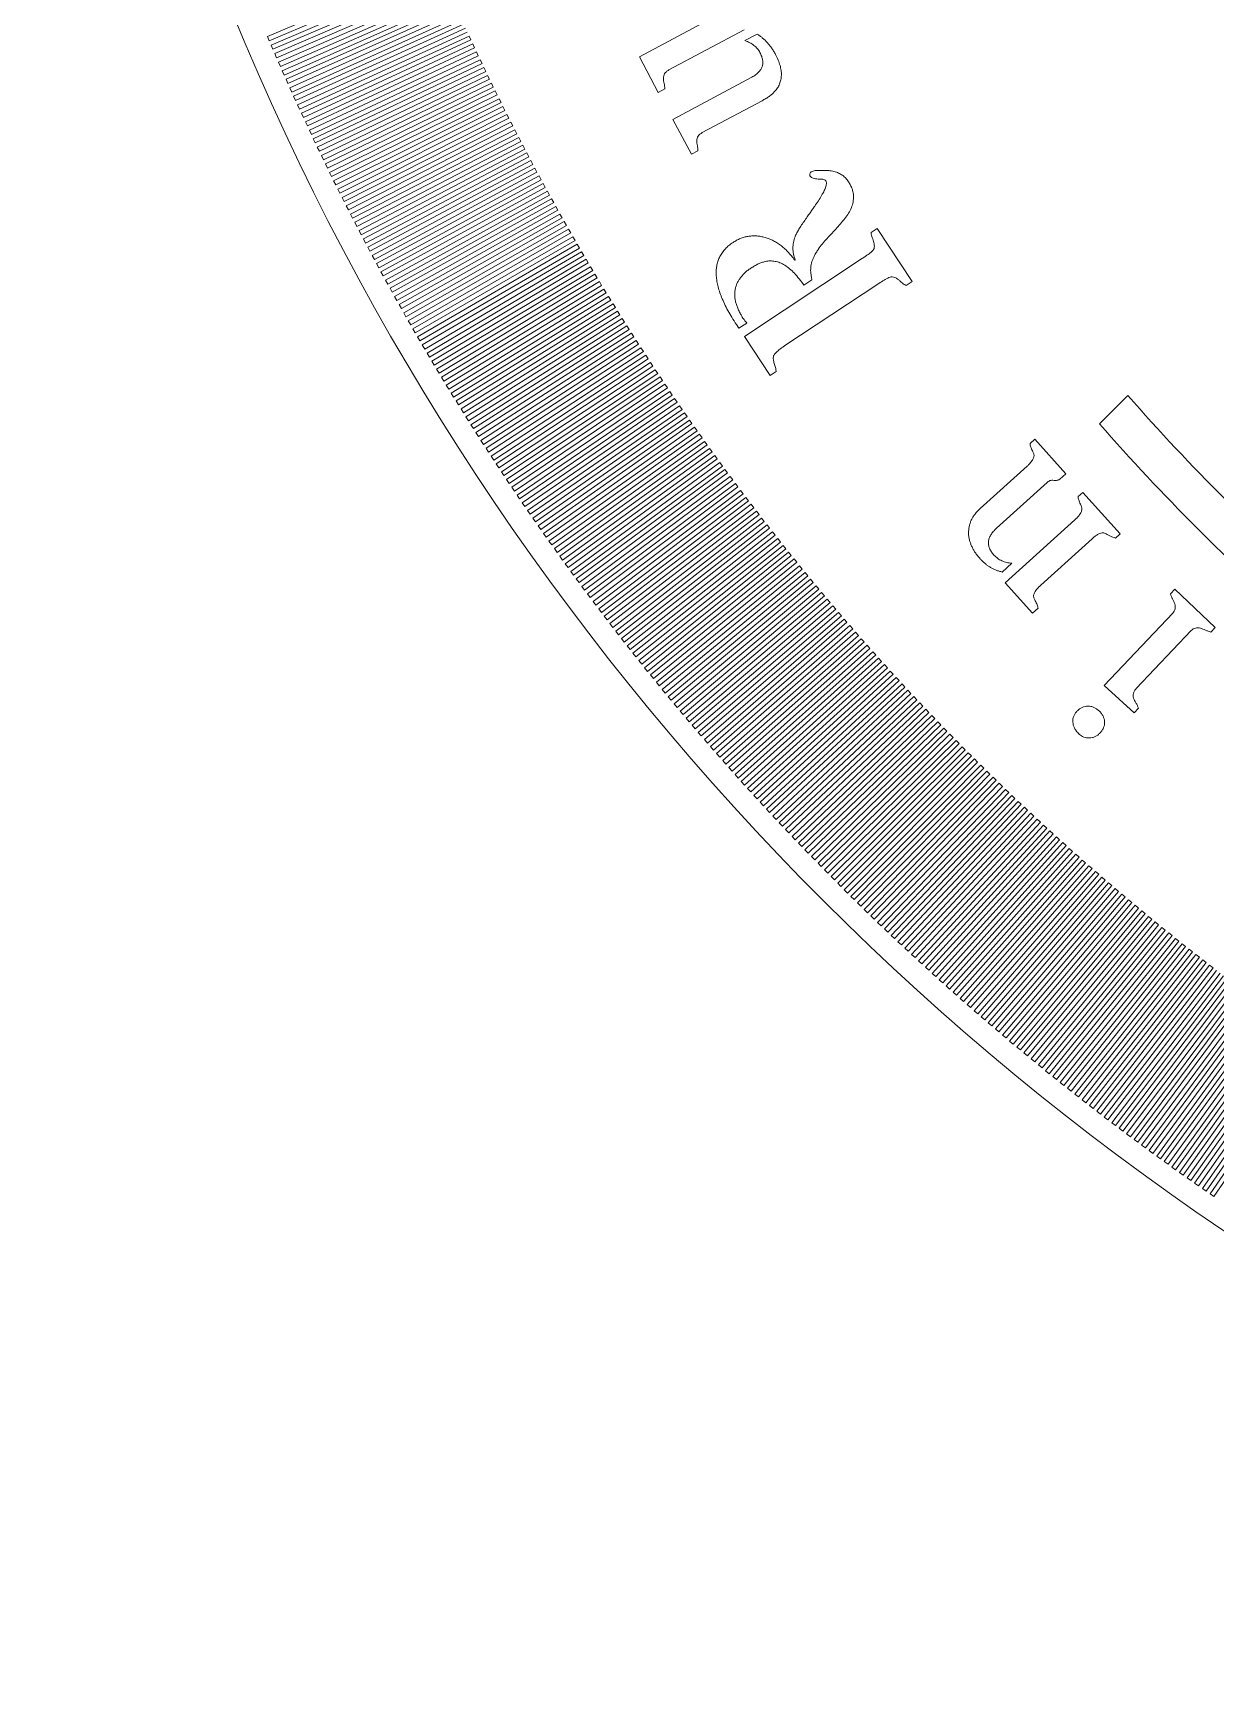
# Model space of a CAD drawing. Header units: millimetres. Extents: x -38 to 38, y -38 to 38.
# Drawn here: x -38 to -21.34, y -38 to -14.65 of the extents above; entities that cross this region are included whole.
import ezdxf

# ---------------------------------------------------------------- set-up
doc = ezdxf.new("R2010")
doc.units = ezdxf.units.MM

msp = doc.modelspace()

# ---------------------------------------------------------------- linework, layer by layer
at = {"color": 7, "linetype": 'Continuous', "lineweight": 15}
for p, q in [((-32.306, -13.68), (-34.7, -14.694)), ((-34.674, -14.754), (-32.282, -13.736)), ((-32.258, -13.792), (-34.649, -14.815)), ((-34.623, -14.875), (-32.234, -13.849)), ((-32.21, -13.905), (-34.597, -14.935)), ((-34.571, -14.996), (-32.185, -13.961)), ((-32.161, -14.017), (-34.544, -15.056)), ((-34.518, -15.116), (-32.136, -14.073)), ((-32.112, -14.129), (-34.492, -15.177)), ((-34.465, -15.237), (-32.087, -14.186)), ((-32.062, -14.241), (-34.438, -15.297)), ((-34.412, -15.357), (-32.037, -14.297)), ((-32.012, -14.353), (-34.385, -15.417)), ((-34.358, -15.477), (-31.987, -14.409)), ((-31.962, -14.465), (-34.331, -15.537)), ((-29.462, -14.982), (-28.24, -14.329)), ((-34.7, -14.694), (-34.674, -14.754)), ((-34.304, -15.597), (-31.937, -14.521)), ((-31.911, -14.576), (-34.276, -15.657)), ((-34.249, -15.717), (-31.886, -14.632)), ((-31.86, -14.688), (-34.221, -15.776)), ((-31.835, -14.743), (-31.86, -14.688)), ((-27.985, -14.6), (-29.047, -15.166)), ((-27.976, -14.753), (-27.805, -14.662)), ((-34.649, -14.815), (-34.623, -14.875)), ((-34.597, -14.935), (-34.571, -14.996)), ((-34.194, -15.836), (-31.835, -14.743)), ((-31.809, -14.799), (-34.166, -15.896)), ((-34.138, -15.955), (-31.783, -14.854)), ((-31.757, -14.91), (-34.11, -16.015)), ((-31.783, -14.854), (-31.809, -14.799)), ((-31.731, -14.965), (-31.757, -14.91)), ((-34.544, -15.056), (-34.518, -15.116)), ((-34.492, -15.177), (-34.465, -15.237)), ((-34.082, -16.074), (-31.731, -14.965)), ((-31.705, -15.021), (-34.054, -16.134)), ((-34.026, -16.193), (-31.678, -15.076)), ((-31.652, -15.131), (-33.998, -16.253)), ((-31.678, -15.076), (-31.705, -15.021)), ((-31.626, -15.186), (-31.652, -15.131)), ((-29.195, -15.482), (-29.462, -14.982)), ((-34.438, -15.297), (-34.412, -15.357)), ((-33.969, -16.312), (-31.626, -15.186)), ((-31.599, -15.242), (-33.941, -16.371)), ((-33.912, -16.43), (-31.572, -15.297)), ((-31.546, -15.352), (-33.883, -16.489)), ((-33.855, -16.549), (-31.519, -15.407)), ((-31.572, -15.297), (-31.599, -15.242)), ((-31.519, -15.407), (-31.546, -15.352)), ((-28.992, -15.863), (-27.877, -15.267)), ((-34.385, -15.417), (-34.358, -15.477)), ((-34.331, -15.537), (-34.304, -15.597)), ((-31.492, -15.462), (-33.826, -16.608)), ((-33.797, -16.667), (-31.465, -15.517)), ((-31.438, -15.572), (-33.768, -16.726)), ((-33.738, -16.785), (-31.41, -15.626)), ((-31.465, -15.517), (-31.492, -15.462)), ((-31.41, -15.626), (-31.438, -15.572)), ((-29.105, -15.434), (-29.195, -15.482)), ((-27.734, -15.599), (-28.576, -16.049)), ((-34.276, -15.657), (-34.249, -15.717)), ((-34.221, -15.776), (-34.194, -15.836)), ((-31.383, -15.681), (-33.709, -16.843)), ((-33.68, -16.902), (-31.356, -15.736)), ((-31.328, -15.791), (-33.65, -16.961)), ((-33.62, -17.02), (-31.301, -15.845)), ((-31.356, -15.736), (-31.383, -15.681)), ((-31.301, -15.845), (-31.328, -15.791)), ((-28.729, -16.354), (-28.992, -15.863)), ((-34.166, -15.896), (-34.138, -15.955)), ((-34.11, -16.015), (-34.082, -16.074)), ((-31.273, -15.9), (-33.591, -17.078)), ((-33.561, -17.137), (-31.245, -15.955)), ((-31.217, -16.009), (-33.531, -17.195)), ((-33.501, -17.254), (-31.189, -16.064)), ((-31.245, -15.955), (-31.273, -15.9)), ((-31.189, -16.064), (-31.217, -16.009)), ((-34.054, -16.134), (-34.026, -16.193)), ((-33.998, -16.253), (-33.969, -16.312)), ((-31.161, -16.118), (-33.471, -17.312)), ((-33.44, -17.371), (-31.133, -16.172)), ((-31.105, -16.227), (-33.41, -17.429)), ((-33.379, -17.487), (-31.076, -16.281)), ((-31.048, -16.335), (-33.349, -17.546)), ((-31.133, -16.172), (-31.161, -16.118)), ((-31.076, -16.281), (-31.105, -16.227)), ((-31.019, -16.389), (-31.048, -16.335)), ((-28.639, -16.306), (-28.729, -16.354)), ((-33.941, -16.371), (-33.912, -16.43)), ((-33.883, -16.489), (-33.855, -16.549)), ((-33.318, -17.604), (-31.019, -16.389)), ((-30.991, -16.443), (-33.287, -17.662)), ((-33.257, -17.72), (-30.962, -16.497)), ((-30.933, -16.551), (-33.226, -17.778)), ((-30.962, -16.497), (-30.991, -16.443)), ((-30.904, -16.605), (-30.933, -16.551)), ((-33.826, -16.608), (-33.797, -16.667)), ((-33.768, -16.726), (-33.738, -16.785)), ((-33.194, -17.836), (-30.904, -16.605)), ((-30.875, -16.659), (-33.163, -17.894)), ((-33.132, -17.952), (-30.846, -16.713)), ((-30.817, -16.767), (-33.101, -18.01)), ((-30.846, -16.713), (-30.875, -16.659)), ((-30.787, -16.821), (-30.817, -16.767)), ((-33.709, -16.843), (-33.68, -16.902)), ((-33.65, -16.961), (-33.62, -17.02)), ((-33.069, -18.067), (-30.787, -16.821)), ((-30.758, -16.874), (-33.038, -18.125)), ((-33.006, -18.183), (-30.729, -16.928)), ((-30.699, -16.982), (-32.974, -18.24)), ((-32.942, -18.298), (-30.669, -17.035)), ((-30.729, -16.928), (-30.758, -16.874)), ((-30.669, -17.035), (-30.699, -16.982)), ((-33.591, -17.078), (-33.561, -17.137)), ((-33.531, -17.195), (-33.501, -17.254)), ((-30.639, -17.089), (-32.91, -18.355)), ((-32.878, -18.413), (-30.61, -17.142)), ((-30.58, -17.196), (-32.846, -18.47)), ((-32.814, -18.527), (-30.55, -17.249)), ((-30.61, -17.142), (-30.639, -17.089)), ((-30.55, -17.249), (-30.58, -17.196)), ((-33.471, -17.312), (-33.44, -17.371)), ((-33.41, -17.429), (-33.379, -17.487)), ((-30.519, -17.302), (-32.781, -18.585)), ((-32.749, -18.642), (-30.489, -17.355)), ((-30.459, -17.409), (-32.716, -18.699)), ((-32.683, -18.756), (-30.428, -17.462)), ((-30.489, -17.355), (-30.519, -17.302)), ((-30.428, -17.462), (-30.459, -17.409)), ((-26.196, -17.455), (-26.113, -17.4)), ((-26.113, -17.4), (-25.619, -18.146)), ((-33.349, -17.546), (-33.318, -17.604)), ((-33.287, -17.662), (-33.257, -17.72)), ((-30.398, -17.515), (-32.651, -18.813)), ((-32.618, -18.87), (-30.367, -17.568)), ((-30.337, -17.621), (-32.585, -18.927)), ((-32.552, -18.984), (-30.306, -17.674)), ((-30.275, -17.727), (-32.519, -19.04)), ((-30.367, -17.568), (-30.398, -17.515)), ((-30.306, -17.674), (-30.337, -17.621)), ((-30.244, -17.779), (-30.275, -17.727)), ((-33.226, -17.778), (-33.194, -17.836)), ((-33.163, -17.894), (-33.132, -17.952)), ((-32.485, -19.097), (-30.244, -17.779)), ((-30.213, -17.832), (-32.452, -19.154)), ((-32.418, -19.21), (-30.182, -17.885)), ((-30.15, -17.938), (-32.385, -19.267)), ((-30.182, -17.885), (-30.213, -17.832)), ((-30.119, -17.99), (-30.15, -17.938)), ((-27.983, -18.921), (-26.317, -17.819)), ((-27.273, -17.846), (-27.268, -17.842)), ((-33.101, -18.01), (-33.069, -18.067)), ((-33.038, -18.125), (-33.006, -18.183)), ((-32.351, -19.323), (-30.119, -17.99)), ((-30.088, -18.043), (-32.317, -19.38)), ((-32.284, -19.436), (-30.056, -18.095)), ((-30.024, -18.148), (-32.25, -19.493)), ((-32.215, -19.549), (-29.993, -18.2)), ((-30.056, -18.095), (-30.088, -18.043)), ((-29.993, -18.2), (-30.024, -18.148)), ((-26.088, -18.172), (-27.413, -19.049)), ((-27.031, -18.123), (-27.146, -18.199)), ((-25.619, -18.146), (-25.702, -18.201)), ((-32.974, -18.24), (-32.942, -18.298)), ((-32.91, -18.355), (-32.878, -18.413)), ((-29.961, -18.252), (-32.181, -19.605)), ((-32.147, -19.661), (-29.929, -18.305)), ((-29.897, -18.357), (-32.113, -19.717)), ((-32.078, -19.773), (-29.865, -18.409)), ((-29.929, -18.305), (-29.961, -18.252)), ((-29.865, -18.409), (-29.897, -18.357)), ((-32.846, -18.47), (-32.814, -18.527)), ((-32.781, -18.585), (-32.749, -18.642)), ((-29.833, -18.461), (-32.044, -19.829)), ((-32.009, -19.885), (-29.8, -18.513)), ((-29.768, -18.565), (-31.974, -19.941)), ((-31.939, -19.997), (-29.736, -18.617)), ((-29.703, -18.669), (-31.904, -20.052)), ((-29.8, -18.513), (-29.833, -18.461)), ((-29.736, -18.617), (-29.768, -18.565)), ((-29.671, -18.721), (-29.703, -18.669)), ((-32.716, -18.699), (-32.683, -18.756)), ((-32.651, -18.813), (-32.618, -18.87)), ((-31.869, -20.108), (-29.671, -18.721)), ((-29.638, -18.772), (-31.834, -20.164)), ((-31.799, -20.219), (-29.605, -18.824)), ((-29.572, -18.876), (-31.764, -20.275)), ((-29.605, -18.824), (-29.638, -18.772)), ((-29.539, -18.927), (-29.572, -18.876)), ((-28.06, -18.804), (-28.095, -18.751)), ((-27.95, -18.731), (-28.06, -18.804)), ((-32.585, -18.927), (-32.552, -18.984)), ((-32.519, -19.04), (-32.485, -19.097)), ((-31.728, -20.33), (-29.539, -18.927)), ((-29.506, -18.979), (-31.693, -20.385)), ((-31.657, -20.441), (-29.473, -19.03)), ((-29.44, -19.082), (-31.621, -20.496)), ((-31.586, -20.551), (-29.406, -19.133)), ((-29.473, -19.03), (-29.506, -18.979)), ((-29.406, -19.133), (-29.44, -19.082)), ((-27.619, -19.47), (-27.983, -18.921)), ((-32.452, -19.154), (-32.418, -19.21)), ((-32.385, -19.267), (-32.351, -19.323)), ((-32.317, -19.38), (-32.284, -19.436)), ((-29.373, -19.184), (-31.55, -20.606)), ((-31.514, -20.661), (-29.339, -19.236)), ((-29.306, -19.287), (-31.478, -20.716)), ((-31.441, -20.771), (-29.272, -19.338)), ((-29.339, -19.236), (-29.373, -19.184)), ((-29.272, -19.338), (-29.306, -19.287)), ((-32.25, -19.493), (-32.215, -19.549)), ((-32.181, -19.605), (-32.147, -19.661)), ((-29.238, -19.389), (-31.405, -20.826)), ((-31.369, -20.881), (-29.204, -19.44)), ((-29.17, -19.491), (-31.332, -20.935)), ((-31.296, -20.99), (-29.136, -19.542)), ((-29.102, -19.593), (-31.259, -21.045)), ((-29.204, -19.44), (-29.238, -19.389)), ((-29.136, -19.542), (-29.17, -19.491)), ((-29.068, -19.643), (-29.102, -19.593)), ((-27.536, -19.414), (-27.619, -19.47)), ((-32.113, -19.717), (-32.078, -19.773)), ((-32.044, -19.829), (-32.009, -19.885)), ((-31.222, -21.099), (-29.068, -19.643)), ((-29.034, -19.694), (-31.185, -21.154)), ((-31.148, -21.208), (-28.999, -19.745)), ((-28.965, -19.795), (-31.111, -21.262)), ((-31.074, -21.317), (-28.93, -19.846)), ((-28.999, -19.745), (-29.034, -19.694)), ((-28.93, -19.846), (-28.965, -19.795)), ((-22.58, -19.752), (-22.981, -20.153)), ((-31.974, -19.941), (-31.939, -19.997)), ((-31.904, -20.052), (-31.869, -20.108)), ((-28.895, -19.896), (-31.037, -21.371)), ((-30.999, -21.425), (-28.861, -19.947)), ((-28.826, -19.997), (-30.962, -21.479)), ((-30.924, -21.533), (-28.791, -20.047)), ((-28.861, -19.947), (-28.895, -19.896)), ((-28.791, -20.047), (-28.826, -19.997)), ((-31.834, -20.164), (-31.799, -20.219)), ((-31.764, -20.275), (-31.728, -20.33)), ((-28.756, -20.098), (-30.887, -21.587)), ((-30.849, -21.641), (-28.721, -20.148)), ((-28.685, -20.198), (-30.811, -21.695)), ((-30.773, -21.748), (-28.65, -20.248)), ((-28.615, -20.298), (-30.735, -21.802)), ((-28.721, -20.148), (-28.756, -20.098)), ((-28.65, -20.248), (-28.685, -20.198)), ((-28.579, -20.348), (-28.615, -20.298)), ((-31.693, -20.385), (-31.657, -20.441)), ((-31.621, -20.496), (-31.586, -20.551)), ((-30.697, -21.856), (-28.579, -20.348)), ((-28.544, -20.398), (-30.659, -21.909)), ((-30.621, -21.963), (-28.508, -20.447)), ((-28.472, -20.497), (-30.582, -22.016)), ((-30.544, -22.07), (-28.436, -20.547)), ((-28.508, -20.447), (-28.544, -20.398)), ((-28.436, -20.547), (-28.472, -20.497)), ((-23.96, -20.428), (-23.894, -20.368)), ((-23.894, -20.368), (-23.456, -20.853)), ((-31.55, -20.606), (-31.514, -20.661)), ((-31.478, -20.716), (-31.441, -20.771)), ((-28.401, -20.596), (-30.505, -22.123)), ((-30.467, -22.176), (-28.365, -20.646)), ((-28.329, -20.695), (-30.428, -22.229)), ((-30.389, -22.282), (-28.292, -20.745)), ((-28.365, -20.646), (-28.401, -20.596)), ((-28.292, -20.745), (-28.329, -20.695)), ((-24.66, -21.343), (-24.002, -20.749)), ((-31.405, -20.826), (-31.369, -20.881)), ((-31.332, -20.935), (-31.296, -20.99)), ((-28.256, -20.794), (-30.35, -22.335)), ((-30.311, -22.388), (-28.22, -20.843)), ((-28.183, -20.893), (-30.272, -22.441)), ((-30.233, -22.494), (-28.147, -20.942)), ((-28.11, -20.991), (-30.194, -22.547)), ((-28.22, -20.843), (-28.256, -20.794)), ((-28.147, -20.942), (-28.183, -20.893)), ((-28.074, -21.04), (-28.11, -20.991)), ((-23.718, -20.976), (-24.432, -21.621)), ((-23.456, -20.853), (-23.541, -20.93)), ((-31.259, -21.045), (-31.222, -21.099)), ((-31.185, -21.154), (-31.148, -21.208)), ((-30.154, -22.599), (-28.074, -21.04)), ((-28.037, -21.089), (-30.115, -22.652)), ((-30.075, -22.704), (-28, -21.138)), ((-27.963, -21.187), (-30.035, -22.757)), ((-29.996, -22.809), (-27.926, -21.235)), ((-28, -21.138), (-28.037, -21.089)), ((-27.926, -21.235), (-27.963, -21.187)), ((-23.284, -21.177), (-23.218, -21.117)), ((-23.218, -21.117), (-22.691, -21.7)), ((-31.111, -21.262), (-31.074, -21.317)), ((-31.037, -21.371), (-30.999, -21.425)), ((-30.962, -21.479), (-30.924, -21.533)), ((-27.889, -21.284), (-29.956, -22.862)), ((-29.916, -22.914), (-27.852, -21.333)), ((-27.814, -21.381), (-29.876, -22.966)), ((-29.836, -23.018), (-27.777, -21.43)), ((-27.74, -21.478), (-29.795, -23.07)), ((-27.852, -21.333), (-27.889, -21.284)), ((-27.777, -21.43), (-27.814, -21.381)), ((-27.702, -21.527), (-27.74, -21.478)), ((-30.887, -21.587), (-30.849, -21.641)), ((-30.811, -21.695), (-30.773, -21.748)), ((-29.755, -23.122), (-27.702, -21.527)), ((-27.664, -21.575), (-29.715, -23.174)), ((-29.674, -23.226), (-27.627, -21.623)), ((-27.589, -21.671), (-29.634, -23.278)), ((-27.627, -21.623), (-27.664, -21.575)), ((-27.551, -21.72), (-27.589, -21.671)), ((-24.31, -22.39), (-23.329, -21.504)), ((-22.691, -21.7), (-22.757, -21.76)), ((-30.735, -21.802), (-30.697, -21.856)), ((-30.659, -21.909), (-30.621, -21.963)), ((-29.593, -23.329), (-27.551, -21.72)), ((-27.513, -21.768), (-29.552, -23.381)), ((-29.511, -23.432), (-27.475, -21.816)), ((-27.437, -21.864), (-29.47, -23.484)), ((-29.429, -23.535), (-27.399, -21.911)), ((-27.475, -21.816), (-27.513, -21.768)), ((-27.399, -21.911), (-27.437, -21.864)), ((-23.085, -21.77), (-23.807, -22.422)), ((-30.582, -22.016), (-30.544, -22.07)), ((-30.505, -22.123), (-30.467, -22.176)), ((-27.361, -21.959), (-29.388, -23.587)), ((-29.347, -23.638), (-27.322, -22.007)), ((-27.284, -22.055), (-29.306, -23.689)), ((-29.264, -23.74), (-27.245, -22.102)), ((-27.207, -22.15), (-29.223, -23.791)), ((-27.322, -22.007), (-27.361, -21.959)), ((-27.245, -22.102), (-27.284, -22.055)), ((-27.168, -22.197), (-27.207, -22.15)), ((-24.214, -22.116), (-24.351, -22.239)), ((-30.428, -22.229), (-30.389, -22.282)), ((-30.35, -22.335), (-30.311, -22.388)), ((-29.181, -23.842), (-27.168, -22.197)), ((-27.129, -22.244), (-29.14, -23.893)), ((-29.098, -23.944), (-27.09, -22.292)), ((-27.051, -22.339), (-29.056, -23.995)), ((-29.014, -24.045), (-27.012, -22.386)), ((-27.09, -22.292), (-27.129, -22.244)), ((-27.012, -22.386), (-27.051, -22.339)), ((-23.923, -22.818), (-24.31, -22.39)), ((-30.272, -22.441), (-30.233, -22.494)), ((-30.194, -22.547), (-30.154, -22.599)), ((-30.115, -22.652), (-30.075, -22.704)), ((-26.973, -22.433), (-28.972, -24.096)), ((-28.93, -24.146), (-26.934, -22.48)), ((-26.895, -22.527), (-28.888, -24.197)), ((-28.846, -24.247), (-26.855, -22.574)), ((-26.816, -22.621), (-28.803, -24.298)), ((-26.934, -22.48), (-26.973, -22.433)), ((-26.855, -22.574), (-26.895, -22.527)), ((-26.776, -22.668), (-26.816, -22.621)), ((-21.981, -22.545), (-21.92, -22.481)), ((-21.92, -22.481), (-21.353, -23.019)), ((-30.035, -22.757), (-29.996, -22.809)), ((-29.956, -22.862), (-29.916, -22.914)), ((-28.761, -24.348), (-26.776, -22.668)), ((-26.737, -22.715), (-28.718, -24.398)), ((-28.676, -24.448), (-26.697, -22.761)), ((-26.657, -22.808), (-28.633, -24.498)), ((-28.59, -24.548), (-26.617, -22.854)), ((-26.697, -22.761), (-26.737, -22.715)), ((-26.617, -22.854), (-26.657, -22.808)), ((-23.847, -22.749), (-23.923, -22.818)), ((-22.917, -23.836), (-21.95, -22.818)), ((-29.876, -22.966), (-29.836, -23.018)), ((-29.795, -23.07), (-29.755, -23.122)), ((-26.578, -22.901), (-28.547, -24.598)), ((-28.504, -24.648), (-26.538, -22.947)), ((-26.497, -22.993), (-28.461, -24.697)), ((-28.418, -24.747), (-26.457, -23.039)), ((-26.417, -23.086), (-28.375, -24.797)), ((-26.538, -22.947), (-26.578, -22.901)), ((-26.457, -23.039), (-26.497, -22.993)), ((-26.377, -23.132), (-26.417, -23.086)), ((-21.691, -23.064), (-22.465, -23.881)), ((-21.353, -23.019), (-21.414, -23.084)), ((-29.715, -23.174), (-29.674, -23.226)), ((-29.634, -23.278), (-29.593, -23.329)), ((-28.331, -24.846), (-26.377, -23.132)), ((-26.336, -23.178), (-28.288, -24.895)), ((-28.245, -24.945), (-26.296, -23.224)), ((-26.255, -23.27), (-28.201, -24.994)), ((-28.157, -25.043), (-26.215, -23.315)), ((-26.296, -23.224), (-26.336, -23.178)), ((-26.215, -23.315), (-26.255, -23.27)), ((-29.552, -23.381), (-29.511, -23.432)), ((-29.47, -23.484), (-29.429, -23.535)), ((-26.174, -23.361), (-28.114, -25.092)), ((-28.07, -25.141), (-26.133, -23.407)), ((-26.092, -23.452), (-28.026, -25.19)), ((-27.982, -25.239), (-26.051, -23.498)), ((-26.01, -23.543), (-27.938, -25.288)), ((-26.133, -23.407), (-26.174, -23.361)), ((-26.051, -23.498), (-26.092, -23.452)), ((-25.969, -23.589), (-26.01, -23.543)), ((-29.388, -23.587), (-29.347, -23.638)), ((-29.306, -23.689), (-29.264, -23.74)), ((-29.223, -23.791), (-29.181, -23.842)), ((-27.894, -25.337), (-25.969, -23.589)), ((-25.928, -23.634), (-27.849, -25.385)), ((-27.805, -25.434), (-25.886, -23.679)), ((-25.845, -23.724), (-27.76, -25.482)), ((-27.716, -25.531), (-25.804, -23.769)), ((-25.762, -23.814), (-27.671, -25.579)), ((-25.886, -23.679), (-25.928, -23.634)), ((-25.804, -23.769), (-25.845, -23.724)), ((-25.721, -23.859), (-25.762, -23.814)), ((-29.14, -23.893), (-29.098, -23.944)), ((-29.056, -23.995), (-29.014, -24.045)), ((-27.627, -25.627), (-25.721, -23.859)), ((-25.679, -23.904), (-27.582, -25.676)), ((-27.537, -25.724), (-25.637, -23.949)), ((-25.595, -23.994), (-27.492, -25.772)), ((-27.447, -25.82), (-25.553, -24.038)), ((-25.637, -23.949), (-25.679, -23.904)), ((-25.553, -24.038), (-25.595, -23.994)), ((-22.495, -24.223), (-22.917, -23.836)), ((-28.972, -24.096), (-28.93, -24.146)), ((-28.888, -24.197), (-28.846, -24.247)), ((-25.511, -24.083), (-27.402, -25.867)), ((-27.357, -25.915), (-25.469, -24.127)), ((-25.427, -24.172), (-27.312, -25.963)), ((-27.266, -26.011), (-25.385, -24.216)), ((-25.343, -24.26), (-27.221, -26.058)), ((-25.469, -24.127), (-25.511, -24.083)), ((-25.385, -24.216), (-25.427, -24.172)), ((-25.3, -24.304), (-25.343, -24.26)), ((-22.432, -24.156), (-22.495, -24.223)), ((-28.803, -24.298), (-28.761, -24.348)), ((-28.718, -24.398), (-28.676, -24.448)), ((-28.633, -24.498), (-28.59, -24.548)), ((-27.175, -26.106), (-25.3, -24.304)), ((-25.258, -24.349), (-27.13, -26.153)), ((-27.084, -26.2), (-25.215, -24.393)), ((-25.173, -24.437), (-27.038, -26.248)), ((-26.992, -26.295), (-25.13, -24.48)), ((-25.215, -24.393), (-25.258, -24.349)), ((-25.13, -24.48), (-25.173, -24.437)), ((-28.547, -24.598), (-28.504, -24.648)), ((-28.461, -24.697), (-28.418, -24.747)), ((-25.087, -24.524), (-26.946, -26.342)), ((-26.9, -26.389), (-25.044, -24.568)), ((-25.001, -24.612), (-26.854, -26.436)), ((-26.808, -26.483), (-24.958, -24.655)), ((-24.915, -24.699), (-26.762, -26.529)), ((-26.715, -26.576), (-24.872, -24.742)), ((-25.044, -24.568), (-25.087, -24.524)), ((-24.958, -24.655), (-25.001, -24.612)), ((-24.872, -24.742), (-24.915, -24.699)), ((-28.375, -24.797), (-28.331, -24.846)), ((-28.288, -24.895), (-28.245, -24.945)), ((-24.829, -24.786), (-26.669, -26.623)), ((-26.623, -26.669), (-24.786, -24.829)), ((-24.742, -24.872), (-26.576, -26.715)), ((-26.529, -26.762), (-24.699, -24.915)), ((-24.655, -24.958), (-26.483, -26.808)), ((-24.786, -24.829), (-24.829, -24.786)), ((-24.699, -24.915), (-24.742, -24.872)), ((-24.612, -25.001), (-24.655, -24.958)), ((-28.201, -24.994), (-28.157, -25.043)), ((-28.114, -25.092), (-28.07, -25.141)), ((-28.026, -25.19), (-27.982, -25.239)), ((-26.436, -26.854), (-24.612, -25.001)), ((-24.568, -25.044), (-26.389, -26.9)), ((-26.342, -26.946), (-24.524, -25.087)), ((-24.48, -25.13), (-26.295, -26.992)), ((-26.248, -27.038), (-24.437, -25.173)), ((-24.393, -25.215), (-26.2, -27.084)), ((-24.524, -25.087), (-24.568, -25.044)), ((-24.437, -25.173), (-24.48, -25.13)), ((-24.349, -25.258), (-24.393, -25.215)), ((-27.938, -25.288), (-27.894, -25.337)), ((-27.849, -25.385), (-27.805, -25.434)), ((-26.153, -27.13), (-24.349, -25.258)), ((-24.304, -25.3), (-26.106, -27.175)), ((-26.058, -27.221), (-24.26, -25.343)), ((-24.216, -25.385), (-26.011, -27.266)), ((-25.963, -27.312), (-24.172, -25.427)), ((-24.26, -25.343), (-24.304, -25.3)), ((-24.172, -25.427), (-24.216, -25.385)), ((-27.76, -25.482), (-27.716, -25.531)), ((-27.671, -25.579), (-27.627, -25.627)), ((-27.582, -25.676), (-27.537, -25.724)), ((-24.127, -25.469), (-25.915, -27.357)), ((-25.867, -27.402), (-24.083, -25.511)), ((-24.038, -25.553), (-25.82, -27.447)), ((-25.772, -27.492), (-23.994, -25.595)), ((-23.949, -25.637), (-25.724, -27.537)), ((-25.676, -27.582), (-23.904, -25.679)), ((-24.083, -25.511), (-24.127, -25.469)), ((-23.994, -25.595), (-24.038, -25.553)), ((-23.904, -25.679), (-23.949, -25.637)), ((-27.492, -25.772), (-27.447, -25.82)), ((-27.402, -25.867), (-27.357, -25.915)), ((-23.859, -25.721), (-25.627, -27.627)), ((-25.579, -27.671), (-23.814, -25.762)), ((-23.769, -25.804), (-25.531, -27.716)), ((-25.482, -27.76), (-23.724, -25.845)), ((-23.679, -25.886), (-25.434, -27.805)), ((-23.814, -25.762), (-23.859, -25.721)), ((-23.724, -25.845), (-23.769, -25.804)), ((-23.634, -25.928), (-23.679, -25.886)), ((-27.312, -25.963), (-27.266, -26.011)), ((-27.221, -26.058), (-27.175, -26.106)), ((-27.13, -26.153), (-27.084, -26.2)), ((-25.385, -27.849), (-23.634, -25.928)), ((-23.589, -25.969), (-25.337, -27.894)), ((-25.288, -27.938), (-23.543, -26.01)), ((-23.498, -26.051), (-25.239, -27.982)), ((-25.19, -28.026), (-23.452, -26.092)), ((-23.407, -26.133), (-25.141, -28.07)), ((-23.543, -26.01), (-23.589, -25.969)), ((-23.452, -26.092), (-23.498, -26.051)), ((-23.361, -26.174), (-23.407, -26.133)), ((-27.038, -26.248), (-26.992, -26.295)), ((-26.946, -26.342), (-26.9, -26.389)), ((-25.092, -28.114), (-23.361, -26.174)), ((-23.315, -26.215), (-25.043, -28.157)), ((-24.994, -28.201), (-23.27, -26.255)), ((-23.224, -26.296), (-24.945, -28.245)), ((-24.895, -28.288), (-23.178, -26.336)), ((-23.132, -26.377), (-24.846, -28.331)), ((-23.27, -26.255), (-23.315, -26.215)), ((-23.178, -26.336), (-23.224, -26.296)), ((-23.086, -26.417), (-23.132, -26.377)), ((-26.854, -26.436), (-26.808, -26.483)), ((-26.762, -26.529), (-26.715, -26.576)), ((-24.797, -28.375), (-23.086, -26.417)), ((-23.039, -26.457), (-24.747, -28.418)), ((-24.697, -28.461), (-22.993, -26.497)), ((-22.947, -26.538), (-24.648, -28.504)), ((-24.598, -28.547), (-22.901, -26.578)), ((-22.854, -26.617), (-24.548, -28.59)), ((-22.993, -26.497), (-23.039, -26.457)), ((-22.901, -26.578), (-22.947, -26.538)), ((-22.808, -26.657), (-22.854, -26.617)), ((-26.669, -26.623), (-26.623, -26.669)), ((-26.576, -26.715), (-26.529, -26.762)), ((-26.483, -26.808), (-26.436, -26.854)), ((-24.498, -28.633), (-22.808, -26.657)), ((-22.761, -26.697), (-24.448, -28.676)), ((-24.398, -28.718), (-22.715, -26.737)), ((-22.668, -26.776), (-24.348, -28.761)), ((-24.298, -28.803), (-22.621, -26.816)), ((-22.574, -26.855), (-24.247, -28.846)), ((-22.715, -26.737), (-22.761, -26.697)), ((-22.621, -26.816), (-22.668, -26.776)), ((-22.527, -26.895), (-22.574, -26.855)), ((-26.389, -26.9), (-26.342, -26.946)), ((-26.295, -26.992), (-26.248, -27.038)), ((-26.2, -27.084), (-26.153, -27.13)), ((-24.197, -28.888), (-22.527, -26.895)), ((-22.48, -26.934), (-24.146, -28.93)), ((-24.096, -28.972), (-22.433, -26.973)), ((-22.386, -27.012), (-24.045, -29.014)), ((-23.995, -29.056), (-22.339, -27.051)), ((-22.433, -26.973), (-22.48, -26.934)), ((-22.339, -27.051), (-22.386, -27.012)), ((-26.106, -27.175), (-26.058, -27.221)), ((-26.011, -27.266), (-25.963, -27.312)), ((-22.292, -27.09), (-23.944, -29.098)), ((-23.893, -29.14), (-22.244, -27.129)), ((-22.197, -27.168), (-23.842, -29.181)), ((-23.791, -29.223), (-22.15, -27.207)), ((-22.102, -27.245), (-23.74, -29.264)), ((-23.689, -29.306), (-22.055, -27.284)), ((-22.007, -27.322), (-23.638, -29.347)), ((-22.244, -27.129), (-22.292, -27.09)), ((-22.15, -27.207), (-22.197, -27.168)), ((-22.055, -27.284), (-22.102, -27.245)), ((-21.959, -27.361), (-22.007, -27.322)), ((-25.915, -27.357), (-25.867, -27.402)), ((-25.82, -27.447), (-25.772, -27.492)), ((-25.724, -27.537), (-25.676, -27.582)), ((-23.587, -29.388), (-21.959, -27.361)), ((-21.911, -27.399), (-23.535, -29.429)), ((-23.484, -29.47), (-21.864, -27.437)), ((-21.816, -27.475), (-23.432, -29.511)), ((-23.381, -29.552), (-21.768, -27.513)), ((-21.72, -27.551), (-23.329, -29.593)), ((-21.864, -27.437), (-21.911, -27.399)), ((-21.768, -27.513), (-21.816, -27.475)), ((-21.671, -27.589), (-21.72, -27.551)), ((-25.627, -27.627), (-25.579, -27.671)), ((-25.531, -27.716), (-25.482, -27.76)), ((-23.278, -29.634), (-21.671, -27.589)), ((-21.623, -27.627), (-23.226, -29.674)), ((-23.174, -29.715), (-21.575, -27.664)), ((-21.527, -27.702), (-23.122, -29.755)), ((-23.07, -29.795), (-21.478, -27.74)), ((-21.43, -27.777), (-23.018, -29.836)), ((-21.575, -27.664), (-21.623, -27.627)), ((-21.478, -27.74), (-21.527, -27.702)), ((-21.381, -27.814), (-21.43, -27.777)), ((-25.434, -27.805), (-25.385, -27.849)), ((-25.337, -27.894), (-25.288, -27.938)), ((-25.239, -27.982), (-25.19, -28.026)), ((-22.966, -29.876), (-21.381, -27.814)), ((-21.333, -27.852), (-22.914, -29.916)), ((-22.862, -29.956), (-21.284, -27.889)), ((-21.235, -27.926), (-22.809, -29.996)), ((-22.757, -30.035), (-21.187, -27.963)), ((-21.138, -28), (-22.704, -30.075)), ((-25.141, -28.07), (-25.092, -28.114)), ((-25.043, -28.157), (-24.994, -28.201)), ((-24.945, -28.245), (-24.895, -28.288)), ((-22.652, -30.115), (-21.089, -28.037)), ((-21.04, -28.074), (-22.599, -30.154)), ((-22.547, -30.194), (-20.991, -28.11)), ((-20.942, -28.147), (-22.494, -30.233)), ((-22.441, -30.272), (-20.893, -28.183)), ((-20.843, -28.22), (-22.388, -30.311)), ((-22.335, -30.35), (-20.794, -28.256)), ((-24.846, -28.331), (-24.797, -28.375)), ((-24.747, -28.418), (-24.697, -28.461)), ((-20.745, -28.292), (-22.282, -30.389)), ((-22.229, -30.428), (-20.695, -28.329)), ((-20.646, -28.365), (-22.176, -30.467)), ((-22.123, -30.505), (-20.596, -28.401)), ((-20.547, -28.436), (-22.07, -30.544)), ((-22.016, -30.582), (-20.497, -28.472)), ((-24.648, -28.504), (-24.598, -28.547)), ((-24.548, -28.59), (-24.498, -28.633)), ((-24.448, -28.676), (-24.398, -28.718)), ((-20.447, -28.508), (-21.963, -30.621)), ((-21.909, -30.659), (-20.398, -28.544)), ((-20.348, -28.579), (-21.856, -30.697)), ((-21.802, -30.735), (-20.298, -28.615)), ((-20.248, -28.65), (-21.748, -30.773)), ((-21.695, -30.811), (-20.198, -28.685)), ((-20.148, -28.721), (-21.641, -30.849)), ((-24.348, -28.761), (-24.298, -28.803)), ((-24.247, -28.846), (-24.197, -28.888)), ((-24.146, -28.93), (-24.096, -28.972)), ((-21.587, -30.887), (-20.098, -28.756)), ((-20.047, -28.791), (-21.533, -30.924)), ((-21.479, -30.962), (-19.997, -28.826)), ((-19.947, -28.861), (-21.425, -30.999)), ((-21.371, -31.037), (-19.896, -28.895)), ((-24.045, -29.014), (-23.995, -29.056)), ((-23.944, -29.098), (-23.893, -29.14)), ((-23.842, -29.181), (-23.791, -29.223)), ((-23.74, -29.264), (-23.689, -29.306)), ((-23.638, -29.347), (-23.587, -29.388)), ((-23.535, -29.429), (-23.484, -29.47)), ((-23.432, -29.511), (-23.381, -29.552)), ((-23.329, -29.593), (-23.278, -29.634)), ((-23.226, -29.674), (-23.174, -29.715)), ((-23.122, -29.755), (-23.07, -29.795)), ((-23.018, -29.836), (-22.966, -29.876)), ((-22.914, -29.916), (-22.862, -29.956)), ((-22.809, -29.996), (-22.757, -30.035)), ((-22.704, -30.075), (-22.652, -30.115)), ((-22.599, -30.154), (-22.547, -30.194)), ((-22.494, -30.233), (-22.441, -30.272)), ((-22.388, -30.311), (-22.335, -30.35)), ((-22.282, -30.389), (-22.229, -30.428)), ((-22.176, -30.467), (-22.123, -30.505)), ((-22.07, -30.544), (-22.016, -30.582)), ((-21.963, -30.621), (-21.909, -30.659)), ((-21.856, -30.697), (-21.802, -30.735)), ((-21.748, -30.773), (-21.695, -30.811)), ((-21.641, -30.849), (-21.587, -30.887)), ((-21.533, -30.924), (-21.479, -30.962)), ((-21.425, -30.999), (-21.371, -31.037))]:
    msp.add_line(p, q, dxfattribs=at)
for radius in [38, 22.5]:
    msp.add_circle((0, 0), radius, dxfattribs=at)
for radius, start, end in [(30, 221.1774, 228.8226), (30.566, 221.2483, 228.7517)]:
    msp.add_arc((0, 0), radius, start, end, dxfattribs=at)
for points, knots in [([(-27.805, -14.662), (-27.792, -14.669), (-27.766, -14.685), (-27.73, -14.713), (-27.695, -14.743), (-27.662, -14.778), (-27.63, -14.815), (-27.6, -14.856), (-27.571, -14.9), (-27.554, -14.931), (-27.545, -14.947)], [0, 0, 0, 0, 0.115098, 0.231111, 0.349999, 0.471338, 0.596757, 0.725828, 0.860079, 1, 1, 1, 1]), ([(-27.763, -14.922), (-27.775, -14.903), (-27.798, -14.864), (-27.849, -14.817), (-27.907, -14.778), (-27.952, -14.762), (-27.976, -14.753)], [0, 0, 0, 0, 0.244698, 0.484868, 0.734057, 1, 1, 1, 1]), ([(-27.877, -15.267), (-27.859, -15.257), (-27.825, -15.237), (-27.783, -15.201), (-27.751, -15.162), (-27.731, -15.12), (-27.721, -15.074), (-27.725, -15.025), (-27.738, -14.973), (-27.754, -14.94), (-27.763, -14.922)], [0, 0, 0, 0, 0.148583, 0.2800008, 0.3981954, 0.5085352, 0.6177872, 0.7322485, 0.8588981, 1, 1, 1, 1]), ([(-29.047, -15.166), (-29.059, -15.174), (-29.081, -15.187), (-29.107, -15.216), (-29.122, -15.249), (-29.123, -15.272), (-29.124, -15.284)], [0, 0, 0, 0, 0.281928, 0.525909, 0.758721, 1, 1, 1, 1]), ([(-27.545, -14.947), (-27.532, -14.973), (-27.507, -15.023), (-27.48, -15.099), (-27.464, -15.171), (-27.46, -15.239), (-27.468, -15.304), (-27.485, -15.364), (-27.516, -15.422), (-27.544, -15.454), (-27.558, -15.471)], [0, 0, 0, 0, 0.155346, 0.29665, 0.426615, 0.545847, 0.659434, 0.770713, 0.882366, 1, 1, 1, 1]), ([(-29.124, -15.284), (-29.123, -15.296), (-29.122, -15.32), (-29.113, -15.355), (-29.105, -15.394), (-29.105, -15.42), (-29.105, -15.434)], [0, 0, 0, 0, 0.228255, 0.470911, 0.729129, 1, 1, 1, 1]), ([(-27.558, -15.471), (-27.569, -15.483), (-27.593, -15.506), (-27.634, -15.539), (-27.682, -15.57), (-27.716, -15.589), (-27.734, -15.599)], [0, 0, 0, 0, 0.2221237, 0.4634224, 0.7196456, 1, 1, 1, 1]), ([(-28.576, -16.049), (-28.588, -16.056), (-28.61, -16.069), (-28.635, -16.097), (-28.651, -16.13), (-28.652, -16.153), (-28.653, -16.165)], [0, 0, 0, 0, 0.279714, 0.525876, 0.759082, 1, 1, 1, 1]), ([(-28.653, -16.165), (-28.653, -16.176), (-28.652, -16.199), (-28.644, -16.233), (-28.638, -16.269), (-28.639, -16.294), (-28.639, -16.306)], [0, 0, 0, 0, 0.235361, 0.481575, 0.736981, 1, 1, 1, 1]), ([(-27.056, -16.664), (-27.057, -16.661), (-27.06, -16.653), (-27.062, -16.638), (-27.059, -16.617), (-27.04, -16.601), (-27.015, -16.589), (-26.996, -16.584), (-26.986, -16.582)], [0, 0, 0, 0, 0.06599, 0.201276, 0.353385, 0.537104, 0.757169, 1, 1, 1, 1]), ([(-26.943, -16.703), (-26.957, -16.702), (-26.981, -16.701), (-27.014, -16.693), (-27.04, -16.682), (-27.051, -16.669), (-27.056, -16.664)], [0, 0, 0, 0, 0.329527, 0.600845, 0.816576, 1, 1, 1, 1]), ([(-26.986, -16.582), (-26.959, -16.581), (-26.908, -16.58), (-26.839, -16.582), (-26.784, -16.584), (-26.753, -16.589), (-26.739, -16.592)], [0, 0, 0, 0, 0.337287, 0.614031, 0.836629, 1, 1, 1, 1]), ([(-26.739, -16.592), (-26.716, -16.597), (-26.672, -16.609), (-26.613, -16.639), (-26.563, -16.678), (-26.524, -16.727), (-26.494, -16.778), (-26.47, -16.827), (-26.454, -16.874), (-26.446, -16.919), (-26.445, -16.962), (-26.448, -17.004), (-26.456, -17.045), (-26.472, -17.099), (-26.503, -17.166), (-26.554, -17.242), (-26.615, -17.316), (-26.68, -17.391), (-26.749, -17.464), (-26.818, -17.538), (-26.886, -17.612), (-26.924, -17.666), (-26.943, -17.693)], [0, 0, 0, 0, 0.049893, 0.09601, 0.140174, 0.184728, 0.227633, 0.266146, 0.300884, 0.332517, 0.362302, 0.39179, 0.421395, 0.450991, 0.512518, 0.577288, 0.645357, 0.71566, 0.787366, 0.859331, 0.930901, 1, 1, 1, 1]), ([(-26.836, -16.729), (-26.842, -16.723), (-26.853, -16.71), (-26.881, -16.704), (-26.911, -16.703), (-26.932, -16.703), (-26.943, -16.703)], [0, 0, 0, 0, 0.2140293, 0.4428062, 0.7107171, 1, 1, 1, 1]), ([(-26.896, -16.936), (-26.889, -16.924), (-26.875, -16.9), (-26.858, -16.866), (-26.844, -16.835), (-26.834, -16.808), (-26.829, -16.783), (-26.827, -16.762), (-26.829, -16.744), (-26.834, -16.734), (-26.836, -16.729)], [0, 0, 0, 0, 0.1939083, 0.3644315, 0.514055, 0.6445709, 0.7572108, 0.8494176, 0.9287179, 1, 1, 1, 1]), ([(-27.27, -17.517), (-27.264, -17.503), (-27.25, -17.47), (-27.221, -17.42), (-27.186, -17.362), (-27.143, -17.3), (-27.099, -17.239), (-27.06, -17.181), (-27.024, -17.131), (-26.985, -17.074), (-26.941, -17.011), (-26.91, -16.96), (-26.896, -16.936)], [0, 0, 0, 0, 0.069553, 0.153003, 0.251278, 0.364117, 0.477184, 0.578411, 0.667032, 0.743398, 0.877676, 1, 1, 1, 1]), ([(-28.143, -17.596), (-28.126, -17.585), (-28.093, -17.565), (-28.041, -17.54), (-27.987, -17.521), (-27.933, -17.51), (-27.878, -17.503), (-27.821, -17.503), (-27.764, -17.508), (-27.726, -17.517), (-27.707, -17.521)], [0, 0, 0, 0, 0.130249, 0.256242, 0.379284, 0.500531, 0.621921, 0.744665, 0.87018, 1, 1, 1, 1]), ([(-26.317, -17.819), (-26.303, -17.809), (-26.277, -17.791), (-26.242, -17.766), (-26.213, -17.746), (-26.187, -17.723), (-26.163, -17.699), (-26.151, -17.665), (-26.152, -17.631), (-26.158, -17.597), (-26.17, -17.563), (-26.182, -17.528), (-26.194, -17.493), (-26.196, -17.467), (-26.196, -17.455)], [0, 0, 0, 0, 0.115437, 0.212853, 0.291379, 0.351852, 0.442503, 0.517739, 0.589534, 0.666996, 0.748239, 0.831252, 0.915388, 1, 1, 1, 1]), ([(-28.095, -18.751), (-28.117, -18.718), (-28.159, -18.653), (-28.215, -18.555), (-28.263, -18.462), (-28.303, -18.372), (-28.335, -18.286), (-28.358, -18.204), (-28.374, -18.126), (-28.381, -18.051), (-28.381, -17.98), (-28.371, -17.914), (-28.354, -17.85), (-28.329, -17.791), (-28.294, -17.736), (-28.251, -17.684), (-28.201, -17.637), (-28.163, -17.61), (-28.143, -17.596)], [0, 0, 0, 0, 0.091791, 0.178106, 0.258789, 0.334046, 0.403994, 0.469373, 0.530422, 0.587483, 0.64161, 0.692798, 0.742521, 0.791863, 0.841175, 0.891894, 0.944573, 1, 1, 1, 1]), ([(-27.707, -17.521), (-27.686, -17.527), (-27.646, -17.539), (-27.587, -17.565), (-27.53, -17.596), (-27.475, -17.634), (-27.421, -17.677), (-27.37, -17.728), (-27.32, -17.784), (-27.289, -17.825), (-27.273, -17.846)], [0, 0, 0, 0, 0.114055, 0.229345, 0.34693, 0.466818, 0.591776, 0.721856, 0.857905, 1, 1, 1, 1]), ([(-27.268, -17.842), (-27.276, -17.814), (-27.293, -17.76), (-27.302, -17.677), (-27.295, -17.595), (-27.279, -17.543), (-27.27, -17.517)], [0, 0, 0, 0, 0.262831, 0.51162, 0.753971, 1, 1, 1, 1]), ([(-26.943, -17.693), (-26.953, -17.707), (-26.972, -17.736), (-26.996, -17.78), (-27.016, -17.823), (-27.032, -17.865), (-27.042, -17.907), (-27.048, -17.948), (-27.051, -17.989), (-27.048, -18.016), (-27.047, -18.029)], [0, 0, 0, 0, 0.145655, 0.284908, 0.41609, 0.540476, 0.660761, 0.775889, 0.888552, 1, 1, 1, 1]), ([(-27.891, -17.958), (-27.906, -17.968), (-27.936, -17.988), (-27.976, -18.023), (-28.012, -18.059), (-28.042, -18.097), (-28.068, -18.135), (-28.088, -18.177), (-28.104, -18.219), (-28.114, -18.264), (-28.119, -18.31), (-28.119, -18.358), (-28.112, -18.408), (-28.1, -18.458), (-28.082, -18.511), (-28.058, -18.564), (-28.029, -18.619), (-28.006, -18.656), (-27.994, -18.674)], [0, 0, 0, 0, 0.066825, 0.130358, 0.191545, 0.249663, 0.306054, 0.360718, 0.415466, 0.470799, 0.526796, 0.584284, 0.644103, 0.70692, 0.773319, 0.844036, 0.919567, 1, 1, 1, 1]), ([(-27.69, -17.864), (-27.706, -17.869), (-27.74, -17.878), (-27.789, -17.899), (-27.841, -17.926), (-27.874, -17.947), (-27.891, -17.958)], [0, 0, 0, 0, 0.2268056, 0.4689263, 0.7264354, 1, 1, 1, 1]), ([(-27.146, -18.199), (-27.167, -18.168), (-27.208, -18.109), (-27.276, -18.031), (-27.343, -17.966), (-27.411, -17.916), (-27.479, -17.88), (-27.55, -17.86), (-27.62, -17.853), (-27.666, -17.86), (-27.69, -17.864)], [0, 0, 0, 0, 0.167255, 0.318045, 0.453916, 0.576687, 0.689256, 0.794997, 0.896941, 1, 1, 1, 1]), ([(-27.047, -18.029), (-27.045, -18.044), (-27.041, -18.075), (-27.034, -18.106), (-27.031, -18.123)], [0, 0, 0, 0, 0.4631741, 1, 1, 1, 1]), ([(-25.816, -18.118), (-25.827, -18.11), (-25.848, -18.095), (-25.882, -18.082), (-25.916, -18.08), (-25.961, -18.096), (-26.018, -18.128), (-26.063, -18.157), (-26.088, -18.172)], [0, 0, 0, 0, 0.133195, 0.249093, 0.356413, 0.466589, 0.716085, 1, 1, 1, 1]), ([(-25.702, -18.201), (-25.713, -18.197), (-25.734, -18.189), (-25.76, -18.166), (-25.788, -18.142), (-25.807, -18.126), (-25.816, -18.118)], [0, 0, 0, 0, 0.231758, 0.477673, 0.73481, 1, 1, 1, 1]), ([(-27.994, -18.674), (-27.986, -18.686), (-27.973, -18.706), (-27.956, -18.724), (-27.95, -18.731)], [0, 0, 0, 0, 0.590055, 1, 1, 1, 1]), ([(-27.413, -19.049), (-27.426, -19.058), (-27.449, -19.074), (-27.482, -19.097), (-27.508, -19.12), (-27.532, -19.14), (-27.549, -19.16), (-27.563, -19.177), (-27.572, -19.193), (-27.575, -19.204), (-27.575, -19.209)], [0, 0, 0, 0, 0.193378, 0.364231, 0.515479, 0.648067, 0.760821, 0.855934, 0.935809, 1, 1, 1, 1]), ([(-27.575, -19.209), (-27.576, -19.217), (-27.577, -19.234), (-27.573, -19.259), (-27.567, -19.287), (-27.558, -19.316), (-27.548, -19.344), (-27.542, -19.37), (-27.538, -19.393), (-27.537, -19.408), (-27.536, -19.414)], [0, 0, 0, 0, 0.1120034, 0.2343496, 0.3707991, 0.5177636, 0.663175, 0.7931912, 0.9044318, 1, 1, 1, 1]), ([(-23.927, -20.533), (-23.931, -20.524), (-23.94, -20.506), (-23.95, -20.478), (-23.958, -20.453), (-23.959, -20.436), (-23.96, -20.428)], [0, 0, 0, 0, 0.2854888, 0.5461425, 0.7855308, 1, 1, 1, 1]), ([(-23.907, -20.575), (-23.91, -20.568), (-23.915, -20.553), (-23.923, -20.54), (-23.927, -20.533)], [0, 0, 0, 0, 0.483505, 1, 1, 1, 1]), ([(-24.002, -20.749), (-23.993, -20.74), (-23.975, -20.724), (-23.952, -20.699), (-23.934, -20.675), (-23.919, -20.653), (-23.909, -20.632), (-23.904, -20.611), (-23.902, -20.592), (-23.905, -20.58), (-23.907, -20.575)], [0, 0, 0, 0, 0.181497, 0.344413, 0.489738, 0.614797, 0.728514, 0.825057, 0.913909, 1, 1, 1, 1]), ([(-23.541, -20.93), (-23.545, -20.933), (-23.554, -20.939), (-23.569, -20.946), (-23.586, -20.948), (-23.61, -20.948), (-23.637, -20.946), (-23.666, -20.946), (-23.694, -20.956), (-23.709, -20.969), (-23.718, -20.976)], [0, 0, 0, 0, 0.083767, 0.170375, 0.258788, 0.356799, 0.545041, 0.688305, 0.825693, 1, 1, 1, 1]), ([(-23.25, -21.282), (-23.254, -21.272), (-23.263, -21.253), (-23.273, -21.224), (-23.28, -21.2), (-23.283, -21.184), (-23.284, -21.177)], [0, 0, 0, 0, 0.303588, 0.570544, 0.803645, 1, 1, 1, 1]), ([(-24.825, -21.691), (-24.825, -21.675), (-24.825, -21.643), (-24.818, -21.596), (-24.805, -21.551), (-24.788, -21.506), (-24.764, -21.463), (-24.734, -21.422), (-24.701, -21.381), (-24.674, -21.356), (-24.66, -21.343)], [0, 0, 0, 0, 0.12082, 0.239125, 0.356625, 0.475756, 0.599039, 0.726413, 0.85945, 1, 1, 1, 1]), ([(-23.329, -21.504), (-23.32, -21.495), (-23.303, -21.479), (-23.28, -21.454), (-23.261, -21.43), (-23.246, -21.408), (-23.236, -21.386), (-23.23, -21.365), (-23.229, -21.344), (-23.231, -21.332), (-23.233, -21.326)], [0, 0, 0, 0, 0.176609, 0.336668, 0.477585, 0.605692, 0.717414, 0.819697, 0.911695, 1, 1, 1, 1]), ([(-23.233, -21.326), (-23.235, -21.319), (-23.241, -21.304), (-23.247, -21.29), (-23.25, -21.282)], [0, 0, 0, 0, 0.481147, 1, 1, 1, 1]), ([(-24.664, -22.051), (-24.676, -22.036), (-24.7, -22.008), (-24.733, -21.965), (-24.76, -21.92), (-24.783, -21.875), (-24.8, -21.83), (-24.814, -21.784), (-24.823, -21.738), (-24.825, -21.707), (-24.825, -21.691)], [0, 0, 0, 0, 0.141051, 0.27519, 0.40513, 0.528992, 0.650083, 0.767973, 0.884169, 1, 1, 1, 1]), ([(-24.432, -21.621), (-24.448, -21.637), (-24.478, -21.665), (-24.512, -21.713), (-24.536, -21.761), (-24.547, -21.809), (-24.545, -21.858), (-24.531, -21.907), (-24.505, -21.955), (-24.481, -21.984), (-24.468, -21.999)], [0, 0, 0, 0, 0.151412, 0.284966, 0.404936, 0.515567, 0.624982, 0.737254, 0.861377, 1, 1, 1, 1]), ([(-22.946, -21.688), (-22.956, -21.69), (-22.978, -21.694), (-23.011, -21.712), (-23.048, -21.737), (-23.072, -21.758), (-23.085, -21.77)], [0, 0, 0, 0, 0.18311, 0.408212, 0.679756, 1, 1, 1, 1]), ([(-22.757, -21.76), (-22.77, -21.756), (-22.798, -21.75), (-22.836, -21.729), (-22.87, -21.71), (-22.897, -21.695), (-22.922, -21.686), (-22.938, -21.687), (-22.946, -21.688)], [0, 0, 0, 0, 0.197919, 0.42073, 0.6252, 0.768289, 0.880335, 1, 1, 1, 1]), ([(-24.351, -22.239), (-24.366, -22.235), (-24.395, -22.228), (-24.438, -22.213), (-24.479, -22.195), (-24.519, -22.173), (-24.557, -22.148), (-24.594, -22.119), (-24.63, -22.086), (-24.652, -22.063), (-24.664, -22.051)], [0, 0, 0, 0, 0.122665, 0.244228, 0.365003, 0.486954, 0.61077, 0.737569, 0.86648, 1, 1, 1, 1]), ([(-24.468, -21.999), (-24.451, -22.015), (-24.418, -22.048), (-24.358, -22.083), (-24.289, -22.107), (-24.24, -22.113), (-24.214, -22.116)], [0, 0, 0, 0, 0.2408131, 0.4813452, 0.7319526, 1, 1, 1, 1]), ([(-23.807, -22.422), (-23.816, -22.431), (-23.834, -22.448), (-23.859, -22.473), (-23.878, -22.498), (-23.893, -22.521), (-23.904, -22.543), (-23.91, -22.564), (-23.911, -22.583), (-23.908, -22.595), (-23.906, -22.601)], [0, 0, 0, 0, 0.183995, 0.346683, 0.492158, 0.62168, 0.731842, 0.828208, 0.916601, 1, 1, 1, 1]), ([(-23.906, -22.601), (-23.903, -22.608), (-23.898, -22.622), (-23.891, -22.636), (-23.888, -22.643)], [0, 0, 0, 0, 0.488604, 1, 1, 1, 1]), ([(-23.888, -22.643), (-23.882, -22.654), (-23.871, -22.673), (-23.86, -22.701), (-23.85, -22.726), (-23.848, -22.742), (-23.847, -22.749)], [0, 0, 0, 0, 0.312409, 0.580042, 0.807871, 1, 1, 1, 1]), ([(-21.922, -22.687), (-21.926, -22.676), (-21.934, -22.652), (-21.952, -22.618), (-21.969, -22.583), (-21.977, -22.558), (-21.981, -22.545)], [0, 0, 0, 0, 0.236145, 0.484241, 0.742518, 1, 1, 1, 1]), ([(-21.95, -22.818), (-21.942, -22.808), (-21.927, -22.79), (-21.915, -22.757), (-21.912, -22.722), (-21.918, -22.699), (-21.922, -22.687)], [0, 0, 0, 0, 0.261011, 0.500094, 0.741896, 1, 1, 1, 1]), ([(-21.561, -23.03), (-21.573, -23.027), (-21.596, -23.021), (-21.632, -23.026), (-21.664, -23.04), (-21.682, -23.056), (-21.691, -23.064)], [0, 0, 0, 0, 0.261892, 0.500216, 0.739063, 1, 1, 1, 1]), ([(-21.414, -23.084), (-21.427, -23.08), (-21.453, -23.073), (-21.49, -23.057), (-21.525, -23.041), (-21.549, -23.034), (-21.561, -23.03)], [0, 0, 0, 0, 0.259616, 0.515754, 0.76477, 1, 1, 1, 1]), ([(-22.465, -23.881), (-22.474, -23.891), (-22.491, -23.911), (-22.506, -23.945), (-22.51, -23.982), (-22.504, -24.004), (-22.501, -24.016)], [0, 0, 0, 0, 0.278214, 0.525898, 0.757814, 1, 1, 1, 1]), ([(-22.501, -24.016), (-22.497, -24.027), (-22.488, -24.05), (-22.467, -24.081), (-22.447, -24.117), (-22.437, -24.143), (-22.432, -24.156)], [0, 0, 0, 0, 0.225973, 0.468, 0.726641, 1, 1, 1, 1]), ([(-23.357, -24.354), (-23.357, -24.339), (-23.357, -24.311), (-23.345, -24.269), (-23.325, -24.23), (-23.305, -24.208), (-23.295, -24.196)], [0, 0, 0, 0, 0.247577, 0.488947, 0.735921, 1, 1, 1, 1]), ([(-23.295, -24.196), (-23.285, -24.186), (-23.264, -24.165), (-23.226, -24.144), (-23.185, -24.131), (-23.157, -24.129), (-23.143, -24.128)], [0, 0, 0, 0, 0.260127, 0.509506, 0.750945, 1, 1, 1, 1]), ([(-23.143, -24.128), (-23.129, -24.129), (-23.101, -24.13), (-23.06, -24.145), (-23.021, -24.166), (-22.985, -24.195), (-22.954, -24.229), (-22.93, -24.267), (-22.915, -24.307), (-22.908, -24.348), (-22.91, -24.391), (-22.922, -24.431), (-22.942, -24.47), (-22.961, -24.493), (-22.972, -24.504)], [0, 0, 0, 0, 0.080973, 0.1616, 0.245669, 0.335634, 0.425899, 0.509414, 0.589515, 0.670039, 0.750643, 0.829507, 0.911383, 1, 1, 1, 1]), ([(-22.972, -24.504), (-22.983, -24.515), (-23.004, -24.535), (-23.042, -24.558), (-23.082, -24.572), (-23.124, -24.576), (-23.165, -24.574), (-23.202, -24.564), (-23.236, -24.549), (-23.264, -24.526), (-23.288, -24.502), (-23.308, -24.479), (-23.324, -24.457), (-23.339, -24.429), (-23.352, -24.395), (-23.355, -24.367), (-23.357, -24.354)], [0, 0, 0, 0, 0.087786, 0.169848, 0.248525, 0.32905, 0.407356, 0.480179, 0.549683, 0.618319, 0.684371, 0.742476, 0.79378, 0.839423, 0.920863, 1, 1, 1, 1])]:
    msp.add_open_spline(points, degree=3, knots=knots, dxfattribs=at)

doc.saveas('drawing.dxf')
